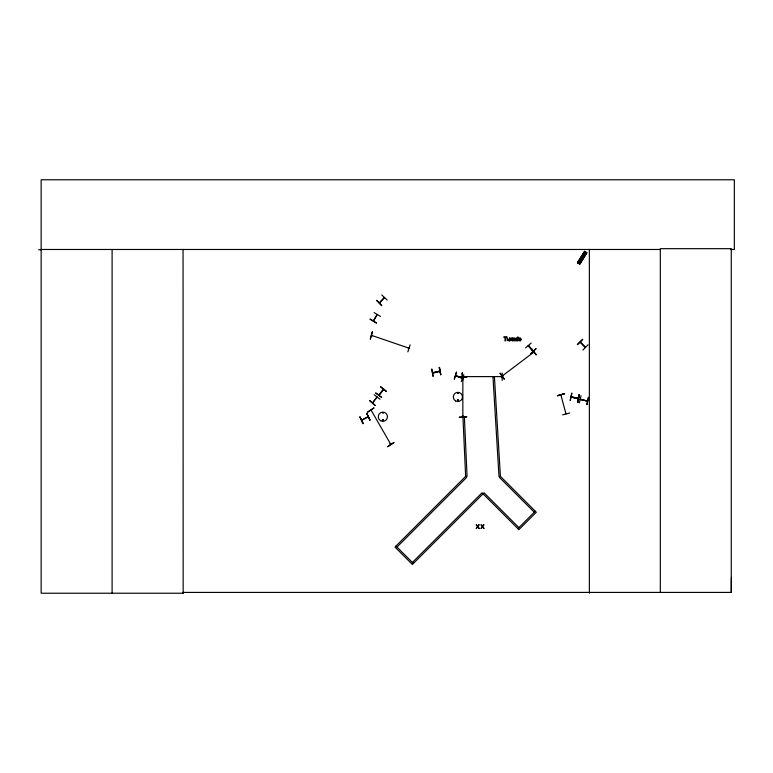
<?xml version="1.0" encoding="UTF-8"?>
<svg xmlns="http://www.w3.org/2000/svg" width="773" height="773" viewBox="0 0 773 773"><rect width="100%" height="100%" fill="white"/><g stroke="black" fill="none" stroke-linecap="round" stroke-linejoin="round"><path stroke-width="1.16" d="M730.736 249.476L734.35 249.476L734.35 179.78L41.143 179.78L41.143 593.22L183.162 593.22L183.066 592.408L731.268 592.408L731.374 577.46M368.132 416.666L361.571 420.019L362.421 419.913M502.576 376.151L502.923 375.504M533.814 352.13L502.334 375.929M533.003 352.43L533.554 351.928M533.747 352.217L533.157 352.633M373.32 320.785L377.176 314.485M580.175 342.333L585.325 347.56M560.966 395.206L565.971 413.913L566.242 413.478M463.182 377.949L462.882 377.282L462.882 378.103M462.795 416.174L463.172 416.821L463.133 416.096M383.224 412.985L382.48 412.782L383.234 412.888M382.384 420.048L383.224 420.531L382.645 419.797M458.244 393.206L457.49 393.109L458.244 393.022M458.379 400.53C457.49 398.723 457.278 401.786 458.273 400.617M458.611 400.404C456.746 402.559 457.5 398.269 458.534 400.23M528.336 345.744L533.08 351.203M462.843 377.437L462.853 416.744M378.731 395.071L383.292 389.36L383.157 390.007M368.035 416.686L367.677 417.236M368.18 416.966L361.793 420.27M570.174 400.404L571.759 393.196M571.054 397.119L571.894 396.868M577.586 402.037L579.17 394.819M577.856 402.095L579.441 394.877M579.335 402.888L581.016 395.699M586.746 404.521L588.33 397.303M587.045 404.588L588.601 397.361M379.272 302.794L384.336 297.412M408.26 348.265L408.975 348.15L371.562 335.385M410.115 344.816L407.864 351.85M390.578 444.514L390.201 443.876L390.829 444.349M454.311 379.05L456.534 371.997L454.331 379.06M455.606 375.813L456.312 375.678M459.317 377.311L466.699 376.847L459.404 377.147M461.249 381.649L463.887 374.75M383.485 420.531C383.07 417.536 381.244 422.222 383.514 420.348M377.108 397.254L372.518 402.878M379.456 394.665L379.089 395.158M383.505 389.631L378.983 395.303M439.818 371.282L432.687 372.886M501.986 376.934L501.474 376.528M370.064 319.268L376.383 323.104M374.132 312.621L380.49 316.399M384.539 297.663L379.504 303.045M373.591 320.988L377.137 314.553M577.615 262.733L584.668 251.409M577.798 262.849L584.823 251.505M577.924 262.926L584.919 251.563M578.02 262.984L585.093 251.669M578.156 263.071L585.238 251.756M578.368 263.187L579.006 263.583M579.161 263.68L586.205 252.346M579.306 263.767L586.378 252.452M579.489 263.883L586.465 252.51M579.576 263.941L586.601 252.587M579.731 264.037L586.765 252.694M374.161 394.703L379.997 399.235M380.809 386.751L386.558 391.389M383.553 389.447L379.012 395.167M375.069 405.41L369.552 400.472L375.089 405.381M462.583 376.606L463.259 376.934M578.31 398.279L577.45 398.356M580.252 399.177L580.977 399.341M376.683 300.349L381.775 305.712L376.606 300.417M381.746 294.967L387.157 300.001M503.001 375.862L502.489 376.171M577.315 344.478L582.562 339.279M577.528 344.69L582.755 339.473M582.9 350.063L588.05 344.768M397.003 547.062L466.66 477.405L465.636 476.39L462.959 417.352L464.389 417.285L467.076 476.323L465.636 476.39L394.974 547.062L412.386 564.474L484.072 492.788L518.896 527.611M412.386 562.444L482.033 492.788L518.896 529.65L536.307 512.238L500.469 476.39L499.455 477.405L534.278 512.238M517.881 528.635L535.293 511.214M528.23 345.676L532.916 351.135M525.572 347.879L531.177 343.057M533.032 351.145L528.645 345.473M462.853 416.116L462.882 416.763M502.334 375.968L502.856 375.552M536.327 354.701L531.756 348.884M578.175 398.52L571.015 396.945L578.252 398.617M586.736 400.607L587.47 400.762M587.248 401.061L580.407 399.177M372.151 335.878L371.61 335.714M455.828 375.494L462.515 378.045L461.993 377.765M462.496 378.306L455.693 375.842M362.972 423.652L359.938 416.898L363.001 423.633M376.944 396.926L372.634 402.868M557.459 395.708L564.59 393.795M562.589 414.859L569.73 412.975M431.856 369.156L433.102 376.451L431.749 369.175M432.745 373.156L439.972 371.417M462.157 373.04L462.612 380.422L462.186 373.04M463.327 376.596L462.66 376.606L502.141 376.606L501.426 376.886M459.307 376.934L466.699 376.886M459.317 377.205L466.699 377.156M502.17 380.422L502.17 373.03M38.65 249.766L41.143 249.756M41.143 249.476L660.316 249.476M390.384 443.683L390.761 444.32L371.166 410.231M390.51 444.446L390.201 443.876M571.856 393.215L570.271 400.433M571.17 396.713L578.214 398.23M572.745 397.515L576.252 398.288M580.175 399.428L587.432 401.023M580.156 399.506L587.412 401.1M371.629 335.405L372.267 335.617M408.279 347.956L408.907 348.169M455.529 375.784L462.486 378.393M579.151 262.907L578.909 263.322M370.219 319.007L376.519 322.872M583.953 252.558L586.04 253.853M583.47 253.322L585.567 254.626M582.765 254.472L584.852 255.776M582.127 255.496L584.214 256.791M581.412 256.646L583.509 257.94M578.349 261.583L580.446 262.888M577.798 261.689L580.591 263.429M580.475 342.12L585.48 347.232M380.616 386.993L386.394 391.602M375.881 392.926L381.717 397.457L375.707 393.138M395.989 546.047L413.4 563.459M439.847 370.982L432.725 372.615L432.822 373.137M531.544 349.048L536.076 354.884M366.508 413.497L369.987 420.01M359.918 416.908L363.291 423.488M439.103 367.494L440.803 374.683M462.515 373.04L462.563 380.422M731.268 592.408L731.268 248.674L660.316 248.674L660.316 592.408M589.355 249.476L589.355 593.22M183.056 249.476L183.162 593.22M112.104 249.476L112.104 593.22M521.079 339.444L520.722 340.584A1.159 1.159 0 0 1 520.055 340.961L518.654 340.342L518.818 338.303A1.169 1.169 0 0 1 519.485 337.927L520.055 337.927A1.15 1.15 0 0 1 520.722 338.303L521.079 339.444M512.692 339.125L513.272 340.758L515.147 340.729L513.185 339.734L515.205 339.492L514.702 338.081L513.475 338.004L512.692 339.125M515.523 339.105L515.958 340.767L517.949 340.903L517.949 336.825L517.456 338.101A1.333 1.333 0 0 0 516.49 337.927A1.15 1.15 0 0 0 515.871 338.303L515.523 339.105M519.021 338.951C519.379 343.483 521.804 336.593 519.021 338.951M516.064 338.98C516.412 343.338 518.528 336.555 516.064 338.98M582.291 256.559C582.89 258.675 583.963 255.138 582.291 256.559M579.074 394.8L577.885 402.105L579.074 394.8M513.243 338.787C515.098 340.584 514.77 337.115 513.243 338.787M372.306 331.868L370.344 339.009L372.306 331.868M478.68 524.693L477.733 526.22L476.207 524.693L477.414 526.645L476.178 528.597L477.704 527.031L479.25 528.597L478.023 526.616L479.241 524.693L478.68 524.693M483.473 524.693L482.526 526.22L481.009 524.693L482.207 526.645L480.97 528.597L482.497 527.031L484.043 528.597L482.816 526.616L484.043 524.693L483.473 524.693M584.514 251.312L577.47 262.646L579.895 264.134L586.92 252.79L584.504 251.302M511.929 337.975L511.204 339.076L509.9 337.975L510.905 339.453L509.89 340.903L511.175 339.801L512.489 340.903L511.484 339.424L512.489 337.975L511.929 337.975M535.989 348.729L530.626 353.821L535.989 348.729M509.011 340.584L507.359 340.574L507.204 337.975L508.248 340.516L509.011 340.168L509.504 337.975L509.504 340.903L509.011 340.584M500.083 373.195L504.325 379.263L500.044 373.224M373.89 407.98L367.726 412.067L373.89 407.98M393.882 442.581L387.708 446.678L393.882 442.581M366.856 413.313L369.89 420.058L366.856 413.313M564.551 393.641L557.468 395.757L564.541 393.621M439.451 367.417L440.707 374.712L439.451 367.417M494.449 377.282L493.019 377.369L498.991 476.477L500.421 476.39L494.449 377.282M466.699 416.821L459.317 417.275L466.699 416.821M506.866 337.009L503.725 337.009L505.04 337.463L505.04 340.903L505.561 340.903L505.561 337.463L506.866 337.009M380.567 420.705A4.599 4.599 0 0 0 387.466 416.724A4.599 4.599 0 0 0 380.567 412.743A4.599 4.599 0 0 0 380.567 420.705M455.597 400.926A4.599 4.599 0 0 0 462.496 396.945A4.599 4.599 0 0 0 455.597 392.964A4.599 4.599 0 0 0 455.597 400.926"/></g></svg>
